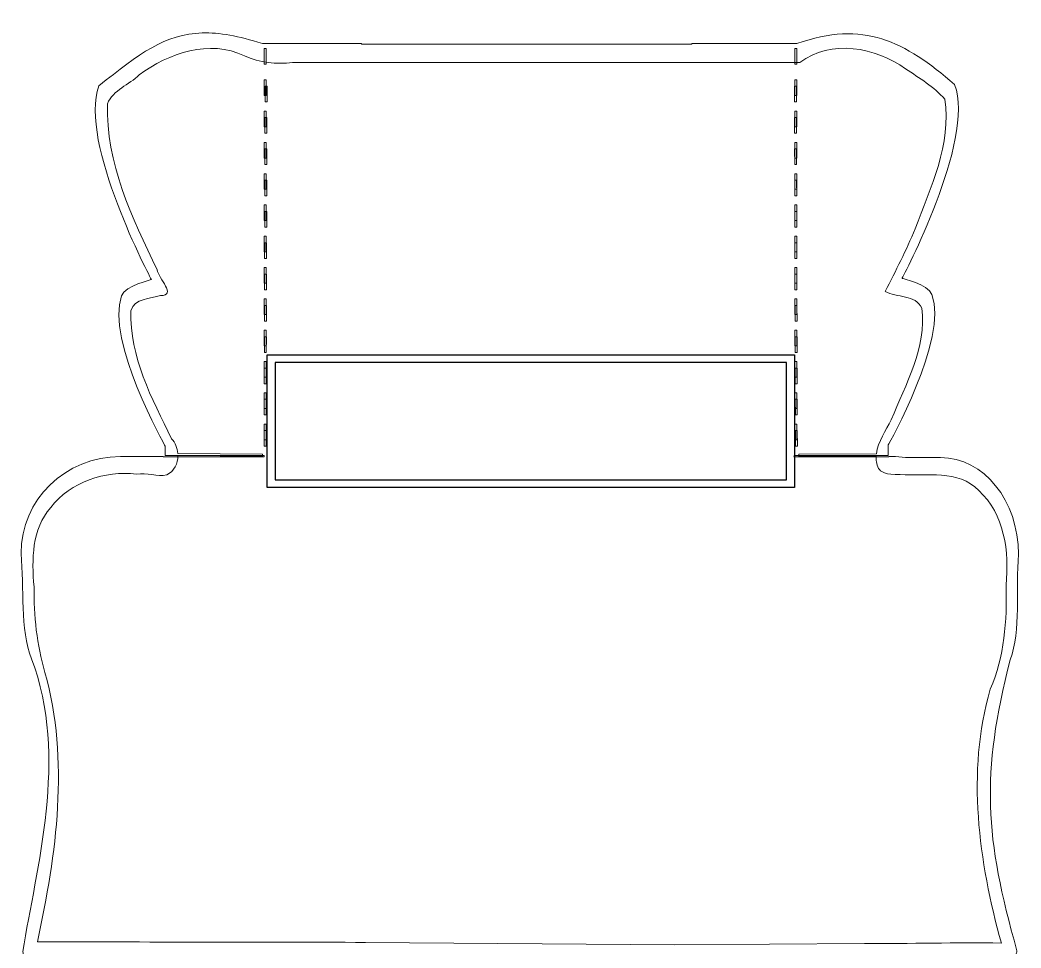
# Model space of a CAD drawing. Header units: centimetres. Extents: x -6.4 to 7.1, y -12.8 to 12.5.
# Drawn here: x -6.43 to 7.09, y -0.02 to 12.52 of the extents above; entities that cross this region are included whole.
import ezdxf

# ---------------------------------------------------------------- set-up
doc = ezdxf.new("R2010")
doc.units = ezdxf.units.CM
doc.header["$MEASUREMENT"] = 0
doc.layers.add('Layer 1', color=7, linetype='Continuous')

msp = doc.modelspace()

# ---------------------------------------------------------------- linework, layer by layer
at = {"layer": 'Layer 1', "color": 216, "lineweight": 9}
for points, knots in [([(-3.97056, 12.34544), (-4.47355, 12.33136), (-4.82546, 12.06632), (-5.36706, 11.63024), (-5.36706, 11.63024), (-5.64896, 10.87347), (-4.65765, 9.01169), (-4.65765, 9.01169), (-4.65765, 9.01169), (-4.65765, 9.01169), (-5.00842, 8.93373), (-5.06114, 8.79341), (-5.06114, 8.79341), (-5.28301, 8.20287), (-4.47162, 6.76025), (-4.47162, 6.76025), (-4.47162, 6.76025), (-4.47162, 6.76025), (-4.47162, 6.63457), (-4.47162, 6.63457), (-4.47162, 6.63457), (-4.47162, 6.63457), (-3.13465, 6.63457), (-3.13465, 6.63457), (-3.13465, 6.63457), (-3.13433, 6.62866), (-3.13396, 6.62291), (-3.13301, 6.61721), (-3.13301, 6.61721), (-3.13301, 6.61721), (-4.5014, 6.61721), (-4.5014, 6.61721), (-4.5014, 6.61721), (-4.5014, 6.61721), (-4.5014, 6.62052), (-4.5014, 6.62052), (-4.5014, 6.62052), (-4.5014, 6.62052), (-5.07604, 6.62052), (-5.07604, 6.62052), (-5.07604, 6.62052), (-5.82052, 6.62052), (-6.41963, 6.03673), (-6.41963, 5.31166), (-6.41963, 5.31166), (-6.37615, 4.83892), (-6.43305, 4.29024), (-6.27907, 3.8887), (-6.27907, 3.8887), (-5.77028, 2.56193), (-6.22009, 1.04827), (-6.394, -0.0693), (-6.394, -0.0693), (-6.0905, -1.57284), (-5.90553, -2.51207), (-6.27907, -4.03061), (-6.27907, -4.03061), (-6.43305, -4.43215), (-6.37615, -4.98083), (-6.41963, -5.45357), (-6.41963, -5.45357), (-6.41963, -6.17864), (-5.82053, -6.76243), (-5.07604, -6.76243), (-5.07604, -6.76243), (-5.07604, -6.76243), (-4.5014, -6.76243), (-4.5014, -6.76243), (-4.5014, -6.76243), (-4.5014, -6.76243), (-4.5014, -6.75333), (-4.5014, -6.75333), (-4.5014, -6.75333), (-4.5014, -6.75333), (-3.13135, -6.75333), (-3.13135, -6.75333), (-3.13135, -6.75333), (-3.13135, -6.75359), (-3.13135, -6.75389), (-3.13135, -6.75416), (-3.13135, -6.75416), (-3.16744, -6.75818), (-3.09864, -6.7686), (-3.13631, -6.77152), (-3.13631, -6.77152), (-3.51791, -6.80108), (-4.07958, -6.77069), (-4.47163, -6.77069), (-4.47163, -6.77069), (-4.47163, -6.77069), (-4.47163, -6.90215), (-4.47163, -6.90215), (-4.47163, -6.90215), (-4.47163, -6.90215), (-5.28302, -8.34476), (-5.06115, -8.93531), (-5.06115, -8.93531), (-5.00843, -9.07563), (-4.65766, -9.15359), (-4.65766, -9.15359), (-4.65766, -9.15359), (-4.65766, -9.15359), (-5.64897, -11.01536), (-5.36707, -11.77214), (-5.36707, -11.77214), (-4.65746, -12.35585), (-4.06471, -12.77802), (-3.14871, -12.3228), (-3.14871, -12.3228), (-3.14871, -12.3228), (4.05457, -12.3228), (4.05457, -12.3228), (4.05457, -12.3228), (4.83856, -12.81926), (5.57665, -12.28863), (6.19273, -11.7895), (6.19273, -11.7895), (6.47462, -11.03273), (5.48249, -9.17095), (5.48249, -9.17095), (5.48249, -9.17095), (5.48249, -9.17095), (5.83326, -9.09382), (5.88598, -8.9535), (5.88598, -8.9535), (6.10785, -8.36296), (5.29645, -6.92034), (5.29645, -6.92034), (5.29645, -6.92034), (5.29645, -6.92034), (5.29645, -6.77069), (5.29645, -6.77069), (5.29645, -6.77069), (5.29645, -6.77069), (4.02397, -6.77069), (4.02397, -6.77069), (4.02397, -6.77069), (4.02371, -6.76871), (4.02341, -6.76685), (4.02315, -6.7649), (4.02315, -6.7649), (4.02246, -6.76101), (4.02154, -6.75716), (4.02066, -6.75332), (4.02066, -6.75332), (4.02066, -6.75332), (5.30554, -6.75332), (5.30554, -6.75332), (5.30554, -6.75332), (5.30554, -6.75332), (5.30554, -6.76242), (5.30554, -6.76242), (5.30554, -6.76242), (5.30554, -6.76242), (5.34771, -6.76242), (5.34771, -6.76242), (5.34771, -6.76242), (5.40866, -6.76242), (5.46837, -6.75843), (5.52713, -6.75084), (5.52713, -6.75084), (5.52713, -6.75084), (6.0009, -6.75084), (6.0009, -6.75084), (6.0009, -6.75084), (6.58483, -6.75084), (7.05427, -6.16718), (7.05427, -5.44198), (7.05427, -5.44198), (7.02017, -4.96916), (7.0886, -4.41373), (6.9443, -4.01819), (6.9443, -4.01819), (6.37768, -2.465), (6.77332, -1.15835), (7.02698, -0.08582), (7.02698, -0.08582), (7.03358, -0.08595), (7.03368, -0.06664), (7.03442, -0.05605), (7.03442, -0.05605), (6.60222, 1.46282), (6.54415, 2.3286), (6.9443, 3.87632), (6.9443, 3.87632), (7.0886, 4.27186), (7.02016, 4.82729), (7.05427, 5.30011), (7.05427, 5.30011), (7.05427, 6.02531), (6.58483, 6.60814), (6.0009, 6.60814), (6.0009, 6.60814), (6.0009, 6.60814), (5.52713, 6.60814), (5.52713, 6.60814), (5.52713, 6.60814), (5.46836, 6.61572), (5.40866, 6.62054), (5.34771, 6.62054), (5.34771, 6.62054), (5.34771, 6.62054), (5.30554, 6.62054), (5.30554, 6.62054), (5.30554, 6.62054), (5.30554, 6.62054), (5.30554, 6.61723), (5.30554, 6.61723), (5.30554, 6.61723), (5.30554, 6.61723), (4.02231, 6.61723), (4.02231, 6.61723), (4.02231, 6.61723), (4.02326, 6.62293), (4.02366, 6.62869), (4.02395, 6.63459), (4.02395, 6.63459), (4.02395, 6.63459), (5.29643, 6.63459), (5.29643, 6.63459), (5.29643, 6.63459), (5.29643, 6.63459), (5.29643, 6.77846), (5.29643, 6.77846), (5.29643, 6.77846), (5.29643, 6.77846), (6.10782, 8.22107), (5.88596, 8.81162), (5.88596, 8.81162), (5.83324, 8.95194), (5.48247, 9.02907), (5.48247, 9.02907), (5.48247, 9.02907), (5.48247, 9.02907), (6.4746, 10.89084), (6.19271, 11.64762), (6.19271, 11.64762), (5.51663, 12.23456), (4.95413, 12.5201), (4.06281, 12.20159), (4.06281, 12.20159), (4.06281, 12.20159), (2.64233, 12.20159), (2.64233, 12.20159), (2.64233, 12.20159), (2.64207, 12.19938), (2.64167, 12.19719), (2.64151, 12.19498), (2.64151, 12.19498), (2.64151, 12.19498), (2.63987, 12.19498), (2.63987, 12.19498), (2.63987, 12.19498), (2.63987, 12.19498), (2.63987, 12.1925), (2.63987, 12.1925), (2.63987, 12.1925), (2.63987, 12.1925), (-1.81836, 12.1925), (-1.81836, 12.1925), (-1.81836, 12.1925), (-1.81876, 12.19557), (-1.81952, 12.19854), (-1.82, 12.2016), (-1.82, 12.2016), (-1.82, 12.2016), (-3.15862, 12.2016), (-3.15862, 12.2016), (-3.15862, 12.2016), (-3.48156, 12.30642), (-3.74193, 12.35187), (-3.97056, 12.34547), (-3.97056, 12.34547), (-3.97056, 12.34547), (-3.97056, 12.34544), (-3.97056, 12.34544)], [0, 0, 0, 0, 0.01428571, 0.01428571, 0.01428571, 0.01428571, 0.02857143, 0.02857143, 0.02857143, 0.02857143, 0.04285714, 0.04285714, 0.04285714, 0.04285714, 0.05714286, 0.05714286, 0.05714286, 0.05714286, 0.07142857, 0.07142857, 0.07142857, 0.07142857, 0.08571429, 0.08571429, 0.08571429, 0.08571429, 0.1, 0.1, 0.1, 0.1, 0.11428571, 0.11428571, 0.11428571, 0.11428571, 0.12857143, 0.12857143, 0.12857143, 0.12857143, 0.14285714, 0.14285714, 0.14285714, 0.14285714, 0.15714286, 0.15714286, 0.15714286, 0.15714286, 0.17142857, 0.17142857, 0.17142857, 0.17142857, 0.18571429, 0.18571429, 0.18571429, 0.18571429, 0.2, 0.2, 0.2, 0.2, 0.21428571, 0.21428571, 0.21428571, 0.21428571, 0.22857143, 0.22857143, 0.22857143, 0.22857143, 0.24285714, 0.24285714, 0.24285714, 0.24285714, 0.25714286, 0.25714286, 0.25714286, 0.25714286, 0.27142857, 0.27142857, 0.27142857, 0.27142857, 0.28571429, 0.28571429, 0.28571429, 0.28571429, 0.3, 0.3, 0.3, 0.3, 0.31428571, 0.31428571, 0.31428571, 0.31428571, 0.32857143, 0.32857143, 0.32857143, 0.32857143, 0.34285714, 0.34285714, 0.34285714, 0.34285714, 0.35714286, 0.35714286, 0.35714286, 0.35714286, 0.37142857, 0.37142857, 0.37142857, 0.37142857, 0.38571429, 0.38571429, 0.38571429, 0.38571429, 0.4, 0.4, 0.4, 0.4, 0.41428571, 0.41428571, 0.41428571, 0.41428571, 0.42857143, 0.42857143, 0.42857143, 0.42857143, 0.44285714, 0.44285714, 0.44285714, 0.44285714, 0.45714286, 0.45714286, 0.45714286, 0.45714286, 0.47142857, 0.47142857, 0.47142857, 0.47142857, 0.48571429, 0.48571429, 0.48571429, 0.48571429, 0.5, 0.5, 0.5, 0.5, 0.51428571, 0.51428571, 0.51428571, 0.51428571, 0.52857143, 0.52857143, 0.52857143, 0.52857143, 0.54285714, 0.54285714, 0.54285714, 0.54285714, 0.55714286, 0.55714286, 0.55714286, 0.55714286, 0.57142857, 0.57142857, 0.57142857, 0.57142857, 0.58571429, 0.58571429, 0.58571429, 0.58571429, 0.6, 0.6, 0.6, 0.6, 0.61428571, 0.61428571, 0.61428571, 0.61428571, 0.62857143, 0.62857143, 0.62857143, 0.62857143, 0.64285714, 0.64285714, 0.64285714, 0.64285714, 0.65714286, 0.65714286, 0.65714286, 0.65714286, 0.67142857, 0.67142857, 0.67142857, 0.67142857, 0.68571429, 0.68571429, 0.68571429, 0.68571429, 0.7, 0.7, 0.7, 0.7, 0.71428571, 0.71428571, 0.71428571, 0.71428571, 0.72857143, 0.72857143, 0.72857143, 0.72857143, 0.74285714, 0.74285714, 0.74285714, 0.74285714, 0.75714286, 0.75714286, 0.75714286, 0.75714286, 0.77142857, 0.77142857, 0.77142857, 0.77142857, 0.78571429, 0.78571429, 0.78571429, 0.78571429, 0.8, 0.8, 0.8, 0.8, 0.81428571, 0.81428571, 0.81428571, 0.81428571, 0.82857143, 0.82857143, 0.82857143, 0.82857143, 0.84285714, 0.84285714, 0.84285714, 0.84285714, 0.85714286, 0.85714286, 0.85714286, 0.85714286, 0.87142857, 0.87142857, 0.87142857, 0.87142857, 0.88571429, 0.88571429, 0.88571429, 0.88571429, 0.9, 0.9, 0.9, 0.9, 0.91428571, 0.91428571, 0.91428571, 0.91428571, 0.92857143, 0.92857143, 0.92857143, 0.92857143, 0.94285714, 0.94285714, 0.94285714, 0.94285714, 0.95714286, 0.95714286, 0.95714286, 0.95714286, 0.97142857, 0.97142857, 0.97142857, 0.97142857, 1, 1, 1, 1]), ([(-3.13547, 12.13708), (-3.13547, 12.13708), (-3.10901, 12.13708), (-3.10901, 12.13708), (-3.10901, 12.13708), (-3.10901, 12.13708), (-3.10901, 11.92541), (-3.10901, 11.92541), (-3.10901, 11.92541), (-3.10901, 11.92541), (-3.13547, 11.92541), (-3.13547, 11.92541), (-3.13547, 11.92541), (-3.13547, 11.92541), (-3.13547, 12.13708), (-3.13547, 12.13708)], [0, 0, 0, 0, 0.2, 0.2, 0.2, 0.2, 0.4, 0.4, 0.4, 0.4, 0.6, 0.6, 0.6, 0.6, 1, 1, 1, 1]), ([(4.03474, 12.13708), (4.03474, 12.13708), (4.0612, 12.13708), (4.0612, 12.13708), (4.0612, 12.13708), (4.0612, 12.13708), (4.0612, 11.92541), (4.0612, 11.92541), (4.0612, 11.92541), (4.0612, 11.92541), (4.03474, 11.92541), (4.03474, 11.92541), (4.03474, 11.92541), (4.03474, 11.92541), (4.03474, 12.13708), (4.03474, 12.13708)], [0, 0, 0, 0, 0.2, 0.2, 0.2, 0.2, 0.4, 0.4, 0.4, 0.4, 0.6, 0.6, 0.6, 0.6, 1, 1, 1, 1]), ([(-3.13547, 11.71375), (-3.13547, 11.71375), (-3.10901, 11.71375), (-3.10901, 11.71375), (-3.10901, 11.71375), (-3.10901, 11.71375), (-3.10901, 11.50208), (-3.10901, 11.50208), (-3.10901, 11.50208), (-3.10901, 11.50208), (-3.13547, 11.50208), (-3.13547, 11.50208), (-3.13547, 11.50208), (-3.13547, 11.50208), (-3.13547, 11.71375), (-3.13547, 11.71375)], [0, 0, 0, 0, 0.2, 0.2, 0.2, 0.2, 0.4, 0.4, 0.4, 0.4, 0.6, 0.6, 0.6, 0.6, 1, 1, 1, 1]), ([(4.03474, 11.71375), (4.03474, 11.71375), (4.0612, 11.71375), (4.0612, 11.71375), (4.0612, 11.71375), (4.0612, 11.71375), (4.0612, 11.50208), (4.0612, 11.50208), (4.0612, 11.50208), (4.0612, 11.50208), (4.03474, 11.50208), (4.03474, 11.50208), (4.03474, 11.50208), (4.03474, 11.50208), (4.03474, 11.71375), (4.03474, 11.71375)], [0, 0, 0, 0, 0.2, 0.2, 0.2, 0.2, 0.4, 0.4, 0.4, 0.4, 0.6, 0.6, 0.6, 0.6, 1, 1, 1, 1]), ([(-3.13547, 11.29042), (-3.13547, 11.29042), (-3.10901, 11.29042), (-3.10901, 11.29042), (-3.10901, 11.29042), (-3.10901, 11.29042), (-3.10901, 11.07875), (-3.10901, 11.07875), (-3.10901, 11.07875), (-3.10901, 11.07875), (-3.13547, 11.07875), (-3.13547, 11.07875), (-3.13547, 11.07875), (-3.13547, 11.07875), (-3.13547, 11.29042), (-3.13547, 11.29042)], [0, 0, 0, 0, 0.2, 0.2, 0.2, 0.2, 0.4, 0.4, 0.4, 0.4, 0.6, 0.6, 0.6, 0.6, 1, 1, 1, 1]), ([(4.03474, 11.29042), (4.03474, 11.29042), (4.0612, 11.29042), (4.0612, 11.29042), (4.0612, 11.29042), (4.0612, 11.29042), (4.0612, 11.07875), (4.0612, 11.07875), (4.0612, 11.07875), (4.0612, 11.07875), (4.03474, 11.07875), (4.03474, 11.07875), (4.03474, 11.07875), (4.03474, 11.07875), (4.03474, 11.29042), (4.03474, 11.29042)], [0, 0, 0, 0, 0.2, 0.2, 0.2, 0.2, 0.4, 0.4, 0.4, 0.4, 0.6, 0.6, 0.6, 0.6, 1, 1, 1, 1]), ([(-3.13547, 10.86708), (-3.13547, 10.86708), (-3.10901, 10.86708), (-3.10901, 10.86708), (-3.10901, 10.86708), (-3.10901, 10.86708), (-3.10901, 10.65541), (-3.10901, 10.65541), (-3.10901, 10.65541), (-3.10901, 10.65541), (-3.13547, 10.65541), (-3.13547, 10.65541), (-3.13547, 10.65541), (-3.13547, 10.65541), (-3.13547, 10.86708), (-3.13547, 10.86708)], [0, 0, 0, 0, 0.2, 0.2, 0.2, 0.2, 0.4, 0.4, 0.4, 0.4, 0.6, 0.6, 0.6, 0.6, 1, 1, 1, 1]), ([(4.03474, 10.86708), (4.03474, 10.86708), (4.0612, 10.86708), (4.0612, 10.86708), (4.0612, 10.86708), (4.0612, 10.86708), (4.0612, 10.65541), (4.0612, 10.65541), (4.0612, 10.65541), (4.0612, 10.65541), (4.03474, 10.65541), (4.03474, 10.65541), (4.03474, 10.65541), (4.03474, 10.65541), (4.03474, 10.86708), (4.03474, 10.86708)], [0, 0, 0, 0, 0.2, 0.2, 0.2, 0.2, 0.4, 0.4, 0.4, 0.4, 0.6, 0.6, 0.6, 0.6, 1, 1, 1, 1]), ([(-3.13547, 10.44375), (-3.13547, 10.44375), (-3.10901, 10.44375), (-3.10901, 10.44375), (-3.10901, 10.44375), (-3.10901, 10.44375), (-3.10901, 10.23208), (-3.10901, 10.23208), (-3.10901, 10.23208), (-3.10901, 10.23208), (-3.13547, 10.23208), (-3.13547, 10.23208), (-3.13547, 10.23208), (-3.13547, 10.23208), (-3.13547, 10.44375), (-3.13547, 10.44375)], [0, 0, 0, 0, 0.2, 0.2, 0.2, 0.2, 0.4, 0.4, 0.4, 0.4, 0.6, 0.6, 0.6, 0.6, 1, 1, 1, 1]), ([(4.03474, 10.44375), (4.03474, 10.44375), (4.0612, 10.44375), (4.0612, 10.44375), (4.0612, 10.44375), (4.0612, 10.44375), (4.0612, 10.23208), (4.0612, 10.23208), (4.0612, 10.23208), (4.0612, 10.23208), (4.03474, 10.23208), (4.03474, 10.23208), (4.03474, 10.23208), (4.03474, 10.23208), (4.03474, 10.44375), (4.03474, 10.44375)], [0, 0, 0, 0, 0.2, 0.2, 0.2, 0.2, 0.4, 0.4, 0.4, 0.4, 0.6, 0.6, 0.6, 0.6, 1, 1, 1, 1]), ([(-3.13547, 10.02042), (-3.13547, 10.02042), (-3.10901, 10.02042), (-3.10901, 10.02042), (-3.10901, 10.02042), (-3.10901, 10.02042), (-3.10901, 9.80875), (-3.10901, 9.80875), (-3.10901, 9.80875), (-3.10901, 9.80875), (-3.13547, 9.80875), (-3.13547, 9.80875), (-3.13547, 9.80875), (-3.13547, 9.80875), (-3.13547, 10.02042), (-3.13547, 10.02042)], [0, 0, 0, 0, 0.2, 0.2, 0.2, 0.2, 0.4, 0.4, 0.4, 0.4, 0.6, 0.6, 0.6, 0.6, 1, 1, 1, 1]), ([(4.03474, 10.02042), (4.03474, 10.02042), (4.0612, 10.02042), (4.0612, 10.02042), (4.0612, 10.02042), (4.0612, 10.02042), (4.0612, 9.80875), (4.0612, 9.80875), (4.0612, 9.80875), (4.0612, 9.80875), (4.03474, 9.80875), (4.03474, 9.80875), (4.03474, 9.80875), (4.03474, 9.80875), (4.03474, 10.02042), (4.03474, 10.02042)], [0, 0, 0, 0, 0.2, 0.2, 0.2, 0.2, 0.4, 0.4, 0.4, 0.4, 0.6, 0.6, 0.6, 0.6, 1, 1, 1, 1]), ([(-3.13547, 9.59708), (-3.13547, 9.59708), (-3.10901, 9.59708), (-3.10901, 9.59708), (-3.10901, 9.59708), (-3.10901, 9.59708), (-3.10901, 9.38541), (-3.10901, 9.38541), (-3.10901, 9.38541), (-3.10901, 9.38541), (-3.13547, 9.38541), (-3.13547, 9.38541), (-3.13547, 9.38541), (-3.13547, 9.38541), (-3.13547, 9.59708), (-3.13547, 9.59708)], [0, 0, 0, 0, 0.2, 0.2, 0.2, 0.2, 0.4, 0.4, 0.4, 0.4, 0.6, 0.6, 0.6, 0.6, 1, 1, 1, 1]), ([(4.03474, 9.59708), (4.03474, 9.59708), (4.0612, 9.59708), (4.0612, 9.59708), (4.0612, 9.59708), (4.0612, 9.59708), (4.0612, 9.38541), (4.0612, 9.38541), (4.0612, 9.38541), (4.0612, 9.38541), (4.03474, 9.38541), (4.03474, 9.38541), (4.03474, 9.38541), (4.03474, 9.38541), (4.03474, 9.59708), (4.03474, 9.59708)], [0, 0, 0, 0, 0.2, 0.2, 0.2, 0.2, 0.4, 0.4, 0.4, 0.4, 0.6, 0.6, 0.6, 0.6, 1, 1, 1, 1]), ([(-3.13547, 9.17375), (-3.13547, 9.17375), (-3.10901, 9.17375), (-3.10901, 9.17375), (-3.10901, 9.17375), (-3.10901, 9.17375), (-3.10901, 8.96208), (-3.10901, 8.96208), (-3.10901, 8.96208), (-3.10901, 8.96208), (-3.13547, 8.96208), (-3.13547, 8.96208), (-3.13547, 8.96208), (-3.13547, 8.96208), (-3.13547, 9.17375), (-3.13547, 9.17375)], [0, 0, 0, 0, 0.2, 0.2, 0.2, 0.2, 0.4, 0.4, 0.4, 0.4, 0.6, 0.6, 0.6, 0.6, 1, 1, 1, 1]), ([(4.03474, 9.17375), (4.03474, 9.17375), (4.0612, 9.17375), (4.0612, 9.17375), (4.0612, 9.17375), (4.0612, 9.17375), (4.0612, 8.96208), (4.0612, 8.96208), (4.0612, 8.96208), (4.0612, 8.96208), (4.03474, 8.96208), (4.03474, 8.96208), (4.03474, 8.96208), (4.03474, 8.96208), (4.03474, 9.17375), (4.03474, 9.17375)], [0, 0, 0, 0, 0.2, 0.2, 0.2, 0.2, 0.4, 0.4, 0.4, 0.4, 0.6, 0.6, 0.6, 0.6, 1, 1, 1, 1]), ([(-3.13547, 8.75042), (-3.13547, 8.75042), (-3.10901, 8.75042), (-3.10901, 8.75042), (-3.10901, 8.75042), (-3.10901, 8.75042), (-3.10901, 8.53875), (-3.10901, 8.53875), (-3.10901, 8.53875), (-3.10901, 8.53875), (-3.13547, 8.53875), (-3.13547, 8.53875), (-3.13547, 8.53875), (-3.13547, 8.53875), (-3.13547, 8.75042), (-3.13547, 8.75042)], [0, 0, 0, 0, 0.2, 0.2, 0.2, 0.2, 0.4, 0.4, 0.4, 0.4, 0.6, 0.6, 0.6, 0.6, 1, 1, 1, 1]), ([(4.03474, 8.75042), (4.03474, 8.75042), (4.0612, 8.75042), (4.0612, 8.75042), (4.0612, 8.75042), (4.0612, 8.75042), (4.0612, 8.53875), (4.0612, 8.53875), (4.0612, 8.53875), (4.0612, 8.53875), (4.03474, 8.53875), (4.03474, 8.53875), (4.03474, 8.53875), (4.03474, 8.53875), (4.03474, 8.75042), (4.03474, 8.75042)], [0, 0, 0, 0, 0.2, 0.2, 0.2, 0.2, 0.4, 0.4, 0.4, 0.4, 0.6, 0.6, 0.6, 0.6, 1, 1, 1, 1]), ([(-3.13547, 8.32708), (-3.13547, 8.32708), (-3.10901, 8.32708), (-3.10901, 8.32708), (-3.10901, 8.32708), (-3.10901, 8.32708), (-3.10901, 8.11541), (-3.10901, 8.11541), (-3.10901, 8.11541), (-3.10901, 8.11541), (-3.13547, 8.11541), (-3.13547, 8.11541), (-3.13547, 8.11541), (-3.13547, 8.11541), (-3.13547, 8.32708), (-3.13547, 8.32708)], [0, 0, 0, 0, 0.2, 0.2, 0.2, 0.2, 0.4, 0.4, 0.4, 0.4, 0.6, 0.6, 0.6, 0.6, 1, 1, 1, 1]), ([(4.03474, 8.32708), (4.03474, 8.32708), (4.0612, 8.32708), (4.0612, 8.32708), (4.0612, 8.32708), (4.0612, 8.32708), (4.0612, 8.11541), (4.0612, 8.11541), (4.0612, 8.11541), (4.0612, 8.11541), (4.03474, 8.11541), (4.03474, 8.11541), (4.03474, 8.11541), (4.03474, 8.11541), (4.03474, 8.32708), (4.03474, 8.32708)], [0, 0, 0, 0, 0.2, 0.2, 0.2, 0.2, 0.4, 0.4, 0.4, 0.4, 0.6, 0.6, 0.6, 0.6, 1, 1, 1, 1]), ([(-3.13547, 7.90375), (-3.13547, 7.90375), (-3.10901, 7.90375), (-3.10901, 7.90375), (-3.10901, 7.90375), (-3.10901, 7.90375), (-3.10901, 7.69208), (-3.10901, 7.69208), (-3.10901, 7.69208), (-3.10901, 7.69208), (-3.13547, 7.69208), (-3.13547, 7.69208), (-3.13547, 7.69208), (-3.13547, 7.69208), (-3.13547, 7.90375), (-3.13547, 7.90375)], [0, 0, 0, 0, 0.2, 0.2, 0.2, 0.2, 0.4, 0.4, 0.4, 0.4, 0.6, 0.6, 0.6, 0.6, 1, 1, 1, 1]), ([(4.03474, 7.90375), (4.03474, 7.90375), (4.0612, 7.90375), (4.0612, 7.90375), (4.0612, 7.90375), (4.0612, 7.90375), (4.0612, 7.69208), (4.0612, 7.69208), (4.0612, 7.69208), (4.0612, 7.69208), (4.03474, 7.69208), (4.03474, 7.69208), (4.03474, 7.69208), (4.03474, 7.69208), (4.03474, 7.90375), (4.03474, 7.90375)], [0, 0, 0, 0, 0.2, 0.2, 0.2, 0.2, 0.4, 0.4, 0.4, 0.4, 0.6, 0.6, 0.6, 0.6, 1, 1, 1, 1]), ([(-3.13547, 7.48042), (-3.13547, 7.48042), (-3.10901, 7.48042), (-3.10901, 7.48042), (-3.10901, 7.48042), (-3.10901, 7.48042), (-3.10901, 7.26875), (-3.10901, 7.26875), (-3.10901, 7.26875), (-3.10901, 7.26875), (-3.13547, 7.26875), (-3.13547, 7.26875), (-3.13547, 7.26875), (-3.13547, 7.26875), (-3.13547, 7.48042), (-3.13547, 7.48042)], [0, 0, 0, 0, 0.2, 0.2, 0.2, 0.2, 0.4, 0.4, 0.4, 0.4, 0.6, 0.6, 0.6, 0.6, 1, 1, 1, 1]), ([(4.03474, 7.48042), (4.03474, 7.48042), (4.0612, 7.48042), (4.0612, 7.48042), (4.0612, 7.48042), (4.0612, 7.48042), (4.0612, 7.26875), (4.0612, 7.26875), (4.0612, 7.26875), (4.0612, 7.26875), (4.03474, 7.26875), (4.03474, 7.26875), (4.03474, 7.26875), (4.03474, 7.26875), (4.03474, 7.48042), (4.03474, 7.48042)], [0, 0, 0, 0, 0.2, 0.2, 0.2, 0.2, 0.4, 0.4, 0.4, 0.4, 0.6, 0.6, 0.6, 0.6, 1, 1, 1, 1]), ([(-3.13547, 7.05708), (-3.13547, 7.05708), (-3.10901, 7.05708), (-3.10901, 7.05708), (-3.10901, 7.05708), (-3.10901, 7.05708), (-3.10901, 6.84541), (-3.10901, 6.84541), (-3.10901, 6.84541), (-3.10901, 6.84541), (-3.13547, 6.84541), (-3.13547, 6.84541), (-3.13547, 6.84541), (-3.13547, 6.84541), (-3.13547, 7.05708), (-3.13547, 7.05708)], [0, 0, 0, 0, 0.2, 0.2, 0.2, 0.2, 0.4, 0.4, 0.4, 0.4, 0.6, 0.6, 0.6, 0.6, 1, 1, 1, 1]), ([(4.03474, 7.05708), (4.03474, 7.05708), (4.0612, 7.05708), (4.0612, 7.05708), (4.0612, 7.05708), (4.0612, 7.05708), (4.0612, 6.84541), (4.0612, 6.84541), (4.0612, 6.84541), (4.0612, 6.84541), (4.03474, 6.84541), (4.03474, 6.84541), (4.03474, 6.84541), (4.03474, 6.84541), (4.03474, 7.05708), (4.03474, 7.05708)], [0, 0, 0, 0, 0.2, 0.2, 0.2, 0.2, 0.4, 0.4, 0.4, 0.4, 0.6, 0.6, 0.6, 0.6, 1, 1, 1, 1])]:
    msp.add_open_spline(points, degree=3, knots=knots, dxfattribs=at)
at = {"layer": 'Layer 1', "color": 42, "lineweight": 9}
for points, knots in [([(2.40673, 0.02483), (2.40673, 0.02483), (-1.76459, 0.05625), (-1.76459, 0.05625), (-1.76459, 0.05625), (-3.22393, 0.05864), (-4.7395, 0.0613), (-6.19884, 0.06369), (-6.19884, 0.06369), (-5.93937, 1.25345), (-5.76443, 2.51328), (-6.09631, 3.70502), (-6.09631, 3.70502), (-6.20413, 4.08141), (-6.25009, 4.46816), (-6.24348, 4.86009), (-6.24348, 4.86009), (-6.2745, 5.23014), (-6.27773, 5.63939), (-6.01858, 5.93248), (-6.01858, 5.93248), (-5.74951, 6.28032), (-5.28814, 6.43192), (-4.85855, 6.38393), (-4.85855, 6.38393), (-4.721, 6.40739), (-4.57715, 6.34644), (-4.44927, 6.37318), (-4.44927, 6.37318), (-4.34811, 6.4243), (-4.30036, 6.52787), (-4.30044, 6.63363), (-4.30044, 6.63363), (-4.30044, 6.63363), (-3.15529, 6.62702), (-3.15529, 6.62702), (-3.15529, 6.62702), (-3.15529, 6.62702), (-3.15529, 6.65348), (-3.15529, 6.65348), (-3.15529, 6.65348), (-3.15529, 6.65348), (-4.30209, 6.66009), (-4.30209, 6.66009), (-4.30209, 6.66009), (-4.30762, 6.73406), (-4.33552, 6.80737), (-4.38477, 6.86183), (-4.38477, 6.86183), (-4.65419, 7.4015), (-4.95333, 7.97333), (-4.93543, 8.59154), (-4.93543, 8.59154), (-4.88475, 8.75985), (-4.67292, 8.75237), (-4.53525, 8.79742), (-4.53525, 8.79742), (-4.31182, 8.79506), (-4.56167, 9.02608), (-4.58073, 9.14303), (-4.58073, 9.14303), (-4.92271, 9.84716), (-5.27275, 10.5933), (-5.25294, 11.38868), (-5.25294, 11.38868), (-5.17434, 11.57395), (-4.96025, 11.64611), (-4.82134, 11.77894), (-4.82134, 11.77894), (-4.42267, 12.07618), (-3.87428, 12.26181), (-3.40003, 12.03608), (-3.40003, 12.03608), (-3.19623, 11.93758), (-2.97156, 11.92278), (-2.75015, 11.9443), (-2.75015, 11.9443), (-2.75015, 11.9443), (4.10256, 11.9443), (4.10256, 11.9443), (4.10256, 11.9443), (4.51801, 12.264), (5.12586, 12.15408), (5.52883, 11.85914), (5.52883, 11.85914), (5.71685, 11.74018), (5.9125, 11.61283), (6.05965, 11.45152), (6.05965, 11.45152), (6.15333, 10.84078), (5.86973, 10.2561), (5.65864, 9.697), (5.65864, 9.697), (5.53796, 9.41067), (5.39879, 9.12953), (5.2535, 8.85281), (5.2535, 8.85281), (5.41009, 8.76393), (5.66604, 8.81476), (5.74959, 8.62626), (5.74959, 8.62626), (5.81213, 8.09068), (5.53295, 7.59989), (5.33618, 7.11731), (5.33618, 7.11731), (5.26321, 6.97391), (5.1554, 6.82061), (5.13609, 6.65925), (5.13609, 6.65925), (5.13609, 6.65925), (4.08768, 6.65346), (4.08768, 6.65346), (4.08768, 6.65346), (4.08768, 6.65346), (4.08768, 6.627), (4.08768, 6.627), (4.08768, 6.627), (4.08768, 6.627), (5.13278, 6.63279), (5.13278, 6.63279), (5.13278, 6.63279), (5.12962, 6.57646), (5.13805, 6.51901), (5.16337, 6.46081), (5.16337, 6.46081), (5.18914, 6.41627), (5.26332, 6.36797), (5.45441, 6.37895), (5.45441, 6.37895), (5.81065, 6.35388), (6.241, 6.44901), (6.5177, 6.16232), (6.5177, 6.16232), (6.86559, 5.8468), (6.93346, 5.33137), (6.88646, 4.8824), (6.88646, 4.8824), (6.90163, 4.40472), (6.86411, 3.91595), (6.67314, 3.47597), (6.67314, 3.47597), (6.34805, 2.35394), (6.52054, 1.14378), (6.82362, 0.04714), (6.82362, 0.04714), (6.21023, 0.05703), (5.59084, 0.03742), (4.97484, 0.0397), (4.97484, 0.0397), (4.97484, 0.0397), (2.40673, 0.02483), (2.40673, 0.02483)], [0, 0, 0, 0, 0.02564103, 0.02564103, 0.02564103, 0.02564103, 0.05128205, 0.05128205, 0.05128205, 0.05128205, 0.07692308, 0.07692308, 0.07692308, 0.07692308, 0.1025641, 0.1025641, 0.1025641, 0.1025641, 0.12820513, 0.12820513, 0.12820513, 0.12820513, 0.15384615, 0.15384615, 0.15384615, 0.15384615, 0.17948718, 0.17948718, 0.17948718, 0.17948718, 0.20512821, 0.20512821, 0.20512821, 0.20512821, 0.23076923, 0.23076923, 0.23076923, 0.23076923, 0.25641026, 0.25641026, 0.25641026, 0.25641026, 0.28205128, 0.28205128, 0.28205128, 0.28205128, 0.30769231, 0.30769231, 0.30769231, 0.30769231, 0.33333333, 0.33333333, 0.33333333, 0.33333333, 0.35897436, 0.35897436, 0.35897436, 0.35897436, 0.38461538, 0.38461538, 0.38461538, 0.38461538, 0.41025641, 0.41025641, 0.41025641, 0.41025641, 0.43589744, 0.43589744, 0.43589744, 0.43589744, 0.46153846, 0.46153846, 0.46153846, 0.46153846, 0.48717949, 0.48717949, 0.48717949, 0.48717949, 0.51282051, 0.51282051, 0.51282051, 0.51282051, 0.53846154, 0.53846154, 0.53846154, 0.53846154, 0.56410256, 0.56410256, 0.56410256, 0.56410256, 0.58974359, 0.58974359, 0.58974359, 0.58974359, 0.61538462, 0.61538462, 0.61538462, 0.61538462, 0.64102564, 0.64102564, 0.64102564, 0.64102564, 0.66666667, 0.66666667, 0.66666667, 0.66666667, 0.69230769, 0.69230769, 0.69230769, 0.69230769, 0.71794872, 0.71794872, 0.71794872, 0.71794872, 0.74358974, 0.74358974, 0.74358974, 0.74358974, 0.76923077, 0.76923077, 0.76923077, 0.76923077, 0.79487179, 0.79487179, 0.79487179, 0.79487179, 0.82051282, 0.82051282, 0.82051282, 0.82051282, 0.84615385, 0.84615385, 0.84615385, 0.84615385, 0.87179487, 0.87179487, 0.87179487, 0.87179487, 0.8974359, 0.8974359, 0.8974359, 0.8974359, 0.92307692, 0.92307692, 0.92307692, 0.92307692, 0.94871795, 0.94871795, 0.94871795, 0.94871795, 1, 1, 1, 1]), ([(-3.12307, 11.41597), (-3.12307, 11.41597), (-3.09661, 11.41597), (-3.09661, 11.41597), (-3.09661, 11.41597), (-3.09661, 11.41597), (-3.09579, 11.62764), (-3.09579, 11.62764), (-3.09579, 11.62764), (-3.09579, 11.62764), (-3.12225, 11.62764), (-3.12225, 11.62764), (-3.12225, 11.62764), (-3.12225, 11.62764), (-3.12307, 11.41597), (-3.12307, 11.41597)], [0, 0, 0, 0, 0.2, 0.2, 0.2, 0.2, 0.4, 0.4, 0.4, 0.4, 0.6, 0.6, 0.6, 0.6, 1, 1, 1, 1]), ([(4.02895, 11.41597), (4.02895, 11.41597), (4.05541, 11.41597), (4.05541, 11.41597), (4.05541, 11.41597), (4.05541, 11.41597), (4.05459, 11.62764), (4.05459, 11.62764), (4.05459, 11.62764), (4.05459, 11.62764), (4.02813, 11.62764), (4.02813, 11.62764), (4.02813, 11.62764), (4.02813, 11.62764), (4.02895, 11.41597), (4.02895, 11.41597)], [0, 0, 0, 0, 0.2, 0.2, 0.2, 0.2, 0.4, 0.4, 0.4, 0.4, 0.6, 0.6, 0.6, 0.6, 1, 1, 1, 1]), ([(-3.12389, 10.99264), (-3.12389, 10.99264), (-3.09743, 10.99264), (-3.09743, 10.99264), (-3.09743, 10.99264), (-3.09743, 10.99264), (-3.09743, 11.20431), (-3.09743, 11.20431), (-3.09743, 11.20431), (-3.09743, 11.20431), (-3.12389, 11.20431), (-3.12389, 11.20431), (-3.12389, 11.20431), (-3.12389, 11.20431), (-3.12389, 10.99264), (-3.12389, 10.99264)], [0, 0, 0, 0, 0.2, 0.2, 0.2, 0.2, 0.4, 0.4, 0.4, 0.4, 0.6, 0.6, 0.6, 0.6, 1, 1, 1, 1]), ([(4.02978, 10.99264), (4.02978, 10.99264), (4.05624, 10.99264), (4.05624, 10.99264), (4.05624, 10.99264), (4.05624, 10.99264), (4.05624, 11.20431), (4.05624, 11.20431), (4.05624, 11.20431), (4.05624, 11.20431), (4.02978, 11.20431), (4.02978, 11.20431), (4.02978, 11.20431), (4.02978, 11.20431), (4.02978, 10.99264), (4.02978, 10.99264)], [0, 0, 0, 0, 0.2, 0.2, 0.2, 0.2, 0.4, 0.4, 0.4, 0.4, 0.6, 0.6, 0.6, 0.6, 1, 1, 1, 1]), ([(-3.12555, 10.5693), (-3.12555, 10.5693), (-3.09909, 10.5693), (-3.09909, 10.5693), (-3.09909, 10.5693), (-3.09909, 10.5693), (-3.09827, 10.78097), (-3.09827, 10.78097), (-3.09827, 10.78097), (-3.09827, 10.78097), (-3.12473, 10.78097), (-3.12473, 10.78097), (-3.12473, 10.78097), (-3.12473, 10.78097), (-3.12555, 10.5693), (-3.12555, 10.5693)], [0, 0, 0, 0, 0.2, 0.2, 0.2, 0.2, 0.4, 0.4, 0.4, 0.4, 0.6, 0.6, 0.6, 0.6, 1, 1, 1, 1]), ([(4.03143, 10.5693), (4.03143, 10.5693), (4.05789, 10.5693), (4.05789, 10.5693), (4.05789, 10.5693), (4.05789, 10.5693), (4.05707, 10.78097), (4.05707, 10.78097), (4.05707, 10.78097), (4.05707, 10.78097), (4.03061, 10.78097), (4.03061, 10.78097), (4.03061, 10.78097), (4.03061, 10.78097), (4.03143, 10.5693), (4.03143, 10.5693)], [0, 0, 0, 0, 0.2, 0.2, 0.2, 0.2, 0.4, 0.4, 0.4, 0.4, 0.6, 0.6, 0.6, 0.6, 1, 1, 1, 1]), ([(-3.12637, 10.14597), (-3.12637, 10.14597), (-3.09991, 10.14597), (-3.09991, 10.14597), (-3.09991, 10.14597), (-3.09991, 10.14597), (-3.09909, 10.35764), (-3.09909, 10.35764), (-3.09909, 10.35764), (-3.09909, 10.35764), (-3.12555, 10.35764), (-3.12555, 10.35764), (-3.12555, 10.35764), (-3.12555, 10.35764), (-3.12637, 10.14597), (-3.12637, 10.14597)], [0, 0, 0, 0, 0.2, 0.2, 0.2, 0.2, 0.4, 0.4, 0.4, 0.4, 0.6, 0.6, 0.6, 0.6, 1, 1, 1, 1]), ([(4.03226, 10.14597), (4.03226, 10.14597), (4.05872, 10.14597), (4.05872, 10.14597), (4.05872, 10.14597), (4.05872, 10.14597), (4.0579, 10.35764), (4.0579, 10.35764), (4.0579, 10.35764), (4.0579, 10.35764), (4.03144, 10.35764), (4.03144, 10.35764), (4.03144, 10.35764), (4.03144, 10.35764), (4.03226, 10.14597), (4.03226, 10.14597)], [0, 0, 0, 0, 0.2, 0.2, 0.2, 0.2, 0.4, 0.4, 0.4, 0.4, 0.6, 0.6, 0.6, 0.6, 1, 1, 1, 1]), ([(-3.1272, 9.72264), (-3.1272, 9.72264), (-3.10074, 9.72264), (-3.10074, 9.72264), (-3.10074, 9.72264), (-3.10074, 9.72264), (-3.10074, 9.93431), (-3.10074, 9.93431), (-3.10074, 9.93431), (-3.10074, 9.93431), (-3.1272, 9.93431), (-3.1272, 9.93431), (-3.1272, 9.93431), (-3.1272, 9.93431), (-3.1272, 9.72264), (-3.1272, 9.72264)], [0, 0, 0, 0, 0.2, 0.2, 0.2, 0.2, 0.4, 0.4, 0.4, 0.4, 0.6, 0.6, 0.6, 0.6, 1, 1, 1, 1]), ([(4.03309, 9.72264), (4.03309, 9.72264), (4.05955, 9.72264), (4.05955, 9.72264), (4.05955, 9.72264), (4.05955, 9.72264), (4.05955, 9.93431), (4.05955, 9.93431), (4.05955, 9.93431), (4.05955, 9.93431), (4.03309, 9.93431), (4.03309, 9.93431), (4.03309, 9.93431), (4.03309, 9.93431), (4.03309, 9.72264), (4.03309, 9.72264)], [0, 0, 0, 0, 0.2, 0.2, 0.2, 0.2, 0.4, 0.4, 0.4, 0.4, 0.6, 0.6, 0.6, 0.6, 1, 1, 1, 1]), ([(-3.12886, 9.2993), (-3.12886, 9.2993), (-3.1024, 9.2993), (-3.1024, 9.2993), (-3.1024, 9.2993), (-3.1024, 9.2993), (-3.10158, 9.51097), (-3.10158, 9.51097), (-3.10158, 9.51097), (-3.10158, 9.51097), (-3.12804, 9.51097), (-3.12804, 9.51097), (-3.12804, 9.51097), (-3.12804, 9.51097), (-3.12886, 9.2993), (-3.12886, 9.2993)], [0, 0, 0, 0, 0.2, 0.2, 0.2, 0.2, 0.4, 0.4, 0.4, 0.4, 0.6, 0.6, 0.6, 0.6, 1, 1, 1, 1]), ([(4.03474, 9.2993), (4.03474, 9.2993), (4.0612, 9.2993), (4.0612, 9.2993), (4.0612, 9.2993), (4.0612, 9.2993), (4.06038, 9.51097), (4.06038, 9.51097), (4.06038, 9.51097), (4.06038, 9.51097), (4.03392, 9.51097), (4.03392, 9.51097), (4.03392, 9.51097), (4.03392, 9.51097), (4.03474, 9.2993), (4.03474, 9.2993)], [0, 0, 0, 0, 0.2, 0.2, 0.2, 0.2, 0.4, 0.4, 0.4, 0.4, 0.6, 0.6, 0.6, 0.6, 1, 1, 1, 1]), ([(-3.12968, 8.87597), (-3.12968, 8.87597), (-3.10322, 8.87597), (-3.10322, 8.87597), (-3.10322, 8.87597), (-3.10322, 8.87597), (-3.10322, 9.08764), (-3.10322, 9.08764), (-3.10322, 9.08764), (-3.10322, 9.08764), (-3.12968, 9.08764), (-3.12968, 9.08764), (-3.12968, 9.08764), (-3.12968, 9.08764), (-3.12968, 8.87597), (-3.12968, 8.87597)], [0, 0, 0, 0, 0.2, 0.2, 0.2, 0.2, 0.4, 0.4, 0.4, 0.4, 0.6, 0.6, 0.6, 0.6, 1, 1, 1, 1]), ([(4.03557, 8.87597), (4.03557, 8.87597), (4.06203, 8.87597), (4.06203, 8.87597), (4.06203, 8.87597), (4.06203, 8.87597), (4.06203, 9.08764), (4.06203, 9.08764), (4.06203, 9.08764), (4.06203, 9.08764), (4.03557, 9.08764), (4.03557, 9.08764), (4.03557, 9.08764), (4.03557, 9.08764), (4.03557, 8.87597), (4.03557, 8.87597)], [0, 0, 0, 0, 0.2, 0.2, 0.2, 0.2, 0.4, 0.4, 0.4, 0.4, 0.6, 0.6, 0.6, 0.6, 1, 1, 1, 1]), ([(-3.13133, 8.45264), (-3.13133, 8.45264), (-3.10487, 8.45264), (-3.10487, 8.45264), (-3.10487, 8.45264), (-3.10487, 8.45264), (-3.10405, 8.66431), (-3.10405, 8.66431), (-3.10405, 8.66431), (-3.10405, 8.66431), (-3.13051, 8.66431), (-3.13051, 8.66431), (-3.13051, 8.66431), (-3.13051, 8.66431), (-3.13133, 8.45264), (-3.13133, 8.45264)], [0, 0, 0, 0, 0.2, 0.2, 0.2, 0.2, 0.4, 0.4, 0.4, 0.4, 0.6, 0.6, 0.6, 0.6, 1, 1, 1, 1]), ([(4.03722, 8.45264), (4.03722, 8.45264), (4.06368, 8.45264), (4.06368, 8.45264), (4.06368, 8.45264), (4.06368, 8.45264), (4.06286, 8.66431), (4.06286, 8.66431), (4.06286, 8.66431), (4.06286, 8.66431), (4.0364, 8.66431), (4.0364, 8.66431), (4.0364, 8.66431), (4.0364, 8.66431), (4.03722, 8.45264), (4.03722, 8.45264)], [0, 0, 0, 0, 0.2, 0.2, 0.2, 0.2, 0.4, 0.4, 0.4, 0.4, 0.6, 0.6, 0.6, 0.6, 1, 1, 1, 1]), ([(-3.13216, 8.0293), (-3.13216, 8.0293), (-3.1057, 8.0293), (-3.1057, 8.0293), (-3.1057, 8.0293), (-3.1057, 8.0293), (-3.10488, 8.24097), (-3.10488, 8.24097), (-3.10488, 8.24097), (-3.10488, 8.24097), (-3.13134, 8.24097), (-3.13134, 8.24097), (-3.13134, 8.24097), (-3.13134, 8.24097), (-3.13216, 8.0293), (-3.13216, 8.0293)], [0, 0, 0, 0, 0.2, 0.2, 0.2, 0.2, 0.4, 0.4, 0.4, 0.4, 0.6, 0.6, 0.6, 0.6, 1, 1, 1, 1]), ([(4.03805, 8.0293), (4.03805, 8.0293), (4.06451, 8.0293), (4.06451, 8.0293), (4.06451, 8.0293), (4.06451, 8.0293), (4.06369, 8.24097), (4.06369, 8.24097), (4.06369, 8.24097), (4.06369, 8.24097), (4.03723, 8.24097), (4.03723, 8.24097), (4.03723, 8.24097), (4.03723, 8.24097), (4.03805, 8.0293), (4.03805, 8.0293)], [0, 0, 0, 0, 0.2, 0.2, 0.2, 0.2, 0.4, 0.4, 0.4, 0.4, 0.6, 0.6, 0.6, 0.6, 1, 1, 1, 1]), ([(-3.13299, 7.60597), (-3.13299, 7.60597), (-3.10653, 7.60597), (-3.10653, 7.60597), (-3.10653, 7.60597), (-3.10653, 7.60597), (-3.10653, 7.81764), (-3.10653, 7.81764), (-3.10653, 7.81764), (-3.10653, 7.81764), (-3.13299, 7.81764), (-3.13299, 7.81764), (-3.13299, 7.81764), (-3.13299, 7.81764), (-3.13299, 7.60597), (-3.13299, 7.60597)], [0, 0, 0, 0, 0.2, 0.2, 0.2, 0.2, 0.4, 0.4, 0.4, 0.4, 0.6, 0.6, 0.6, 0.6, 1, 1, 1, 1]), ([(4.03887, 7.60597), (4.03887, 7.60597), (4.06533, 7.60597), (4.06533, 7.60597), (4.06533, 7.60597), (4.06533, 7.60597), (4.06533, 7.81764), (4.06533, 7.81764), (4.06533, 7.81764), (4.06533, 7.81764), (4.03887, 7.81764), (4.03887, 7.81764), (4.03887, 7.81764), (4.03887, 7.81764), (4.03887, 7.60597), (4.03887, 7.60597)], [0, 0, 0, 0, 0.2, 0.2, 0.2, 0.2, 0.4, 0.4, 0.4, 0.4, 0.6, 0.6, 0.6, 0.6, 1, 1, 1, 1]), ([(-3.13464, 7.18264), (-3.13464, 7.18264), (-3.10818, 7.18264), (-3.10818, 7.18264), (-3.10818, 7.18264), (-3.10818, 7.18264), (-3.10736, 7.39431), (-3.10736, 7.39431), (-3.10736, 7.39431), (-3.10736, 7.39431), (-3.13382, 7.39431), (-3.13382, 7.39431), (-3.13382, 7.39431), (-3.13382, 7.39431), (-3.13464, 7.18264), (-3.13464, 7.18264)], [0, 0, 0, 0, 0.2, 0.2, 0.2, 0.2, 0.4, 0.4, 0.4, 0.4, 0.6, 0.6, 0.6, 0.6, 1, 1, 1, 1]), ([(4.04053, 7.18264), (4.04053, 7.18264), (4.06699, 7.18264), (4.06699, 7.18264), (4.06699, 7.18264), (4.06699, 7.18264), (4.06617, 7.39431), (4.06617, 7.39431), (4.06617, 7.39431), (4.06617, 7.39431), (4.03971, 7.39431), (4.03971, 7.39431), (4.03971, 7.39431), (4.03971, 7.39431), (4.04053, 7.18264), (4.04053, 7.18264)], [0, 0, 0, 0, 0.2, 0.2, 0.2, 0.2, 0.4, 0.4, 0.4, 0.4, 0.6, 0.6, 0.6, 0.6, 1, 1, 1, 1]), ([(-3.13547, 6.7593), (-3.13547, 6.7593), (-3.10901, 6.7593), (-3.10901, 6.7593), (-3.10901, 6.7593), (-3.10901, 6.7593), (-3.10819, 6.97097), (-3.10819, 6.97097), (-3.10819, 6.97097), (-3.10819, 6.97097), (-3.13465, 6.97097), (-3.13465, 6.97097), (-3.13465, 6.97097), (-3.13465, 6.97097), (-3.13547, 6.7593), (-3.13547, 6.7593)], [0, 0, 0, 0, 0.2, 0.2, 0.2, 0.2, 0.4, 0.4, 0.4, 0.4, 0.6, 0.6, 0.6, 0.6, 1, 1, 1, 1]), ([(4.04135, 6.7593), (4.04135, 6.7593), (4.06781, 6.7593), (4.06781, 6.7593), (4.06781, 6.7593), (4.06781, 6.7593), (4.06699, 6.97097), (4.06699, 6.97097), (4.06699, 6.97097), (4.06699, 6.97097), (4.04053, 6.97097), (4.04053, 6.97097), (4.04053, 6.97097), (4.04053, 6.97097), (4.04135, 6.7593), (4.04135, 6.7593)], [0, 0, 0, 0, 0.2, 0.2, 0.2, 0.2, 0.4, 0.4, 0.4, 0.4, 0.6, 0.6, 0.6, 0.6, 1, 1, 1, 1])]:
    msp.add_open_spline(points, degree=3, knots=knots, dxfattribs=at)
at = {"layer": 'Layer 1', "color": 222, "lineweight": 25}
msp.add_open_spline([(-3.09439, 6.20107), (-3.09439, 6.20107), (4.02821, 6.20107), (4.02821, 6.20107), (4.02821, 6.20107), (4.02821, 6.20107), (4.02821, 7.99712), (4.02821, 7.99712), (4.02821, 7.99712), (4.02821, 7.99712), (-3.09439, 7.99712), (-3.09439, 7.99712), (-3.09439, 7.99712), (-3.09439, 7.99712), (-3.09439, 6.20107), (-3.09439, 6.20107)], degree=3, knots=[0, 0, 0, 0, 0.2, 0.2, 0.2, 0.2, 0.4, 0.4, 0.4, 0.4, 0.6, 0.6, 0.6, 0.6, 1, 1, 1, 1], dxfattribs=at)
at = {"layer": 'Layer 1', "color": 226, "lineweight": 25}
msp.add_open_spline([(-2.9883, 7.89122), (-0.68477, 7.89122), (1.61876, 7.89122), (3.92229, 7.89122), (3.92229, 7.89122), (3.92229, 7.36316), (3.92229, 6.83509), (3.92229, 6.30703), (3.92229, 6.30703), (1.61876, 6.30703), (-0.68477, 6.30703), (-2.9883, 6.30703), (-2.9883, 6.30703), (-2.9883, 6.83509), (-2.9883, 7.36316), (-2.9883, 7.89122)], degree=3, knots=[0, 0, 0, 0, 0.2, 0.2, 0.2, 0.2, 0.4, 0.4, 0.4, 0.4, 0.6, 0.6, 0.6, 0.6, 1, 1, 1, 1], dxfattribs=at)

doc.saveas('drawing.dxf')
